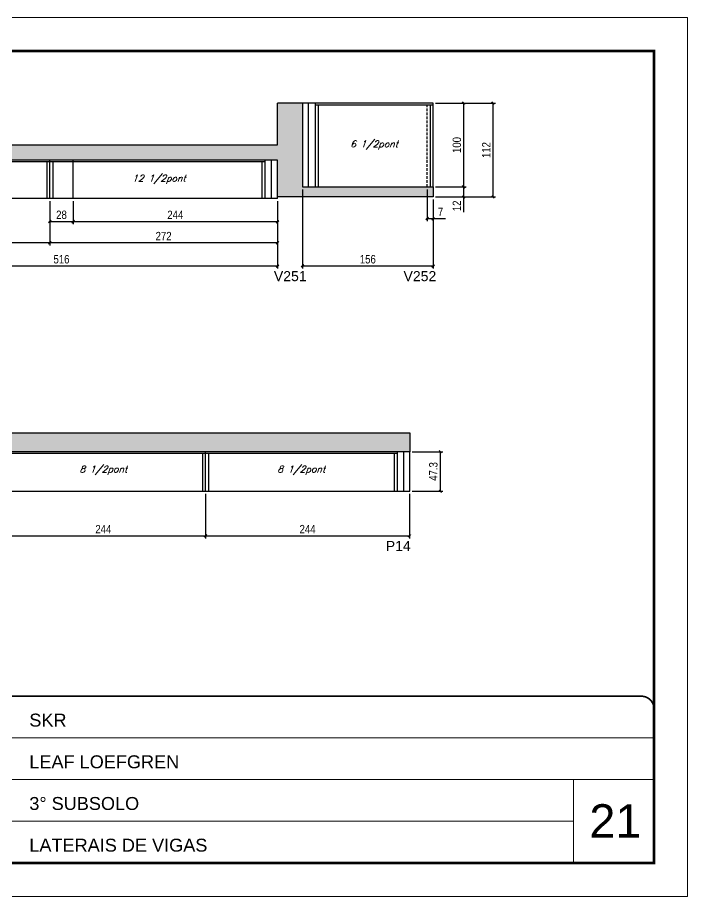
# Model space of a CAD drawing. Extents: x 3309 to 9590, y -2522 to 15424.
# Drawn here: x 3994 to 4794, y 7815 to 8865 of the extents above; entities that cross this region are included whole.
import ezdxf

# ---------------------------------------------------------------- set-up
doc = ezdxf.new("R2010")
doc.units = 0
for name, pattern in [('CONTINUO', [0]), ('DASHED', [0.75, 0.5, -0.25]), ('HIDDEN2', [4.7625, 3.175, -1.5875])]:
    doc.linetypes.add(name, pattern=pattern)
for name, color, linetype in [('5', 5, 'Continuous'), ('COTA', 241, 'Continuous'), ('Painéis', 200, 'Continuous'), ('SARR_2.2x7', 40, 'Continuous'), ('SARR_3.5x7', 81, 'Continuous'), ('texto', 7, 'Continuous')]:
    doc.layers.add(name, color=color, linetype=linetype)
for name, color, linetype, lineweight in [('CARIMBO', 255, 'Continuous', 9), ('Folhas', 255, 'Continuous', 9), ('SARRAFO DE PRESSAO', 251, 'DASHED', 9)]:
    doc.layers.add(name, color=color, linetype=linetype, lineweight=lineweight)
doc.styles.add('ARIAL', font='arial.ttf')
doc.styles.add('COTA TECNICA', font='techl___.ttf', dxfattribs={"height": 10})
doc.styles.add('Romans', font='romans.shx')
doc.styles.get("Standard").update_dxf_attribs({"font": 'arial.ttf'})
doc.dimstyles.new('PAINEL', dxfattribs={"dimtxt": 10, "dimasz": 3, "dimexe": 3, "dimexo": 3, "dimgap": 3, "dimtad": 1, "dimdec": 1, "dimzin": 12, "dimdsep": 46, "dimtxsty": 'COTA TECNICA', "dimblk1": 'OBLIQUE', "dimblk2": 'OBLIQUE', "dimsah": 1, "dimcen": 0.9, "dimclrd": 4, "dimclre": 4, "dimclrt": 240, "dimadec": 1, "dimazin": 3, "dimtfac": 1, "dimtdec": 1, "dimtmove": 0, "dimatfit": 3, "dimfxl": 1, "dimtolj": 1, "dimtzin": 12, "dimarcsym": 0})

# ---------------------------------------------------------------- blocks, each defined once
blk = doc.blocks.new('9999999999')
at = {"color": 30, "linetype": 'CONTINUO'}
for p, q in [((98564.6, 34379.6), (99584, 34379.6)), ((98564.6, 34329.8), (99488, 34329.8)), ((99584, 34329.8), (99488, 34329.8)), ((99488, 34329.8), (99488, 34230.2)), ((98564.6, 34280), (99488, 34280))]:
    blk.add_line(p, q, dxfattribs=at)
at = {"color": 30, "linetype": 'CONTINUO', "const_width": 2}
blk.add_lwpolyline([(99584, 34230.2), (99584, 34414.4, 0.414214), (99569, 34429.4), (98229, 34429.4, 0.414214), (98214, 34414.4), (98214, 34245.2, 0.414214), (98229, 34230.2), (99584, 34230.2)], format="xyb", dxfattribs=at)
at = {"layer": 'Folhas'}
blk.add_lwpolyline([(98139, 34190.2), (99624, 34190.2), (99624, 35240.2), (98139, 35240.2)], close=True, dxfattribs=at)
at = {"layer": 'Folhas', "color": 30, "const_width": 3}
blk.add_lwpolyline([(98214, 34230.2), (99584, 34230.2), (99584, 35200.2), (98214, 35200.2)], close=True, dxfattribs=at)
at = {"color": 7, "linetype": 'Continuous', "ltscale": 5, "style": 'ARIAL'}
for s, height, p in [('SKR', 15.48, (98837.7, 34393.1)), ('LEAF LOEFGREN', 15.483, (98837.7, 34343.3)), ('3° SUBSOLO', 15.48, (98837.7, 34293.5)), ('LATERAIS DE VIGAS', 15.483, (98837.7, 34243.7))]:
    blk.add_text(s, height=height, dxfattribs=at).set_placement(p)
blk = doc.blocks.new('_Oblique')
at = {"color": 0, "linetype": 'ByBlock', "lineweight": -2}
blk.add_line((-0.5, -0.5), (0.5, 0.5), dxfattribs=at)
blk = doc.blocks.new('*D621')
at = {"layer": 'COTA', "color": 4, "linetype": 'ByBlock', "lineweight": -2, "transparency": 16777216}
for p, q in [((4032.5, 8645.8), (4032.5, 8592.8)), ((4304.5, 8645.8), (4304.5, 8592.8)), ((4304.5, 8595.8), (4032.5, 8595.8))]:
    blk.add_line(p, q, dxfattribs=at)
at = {"layer": 'Defpoints', "color": 0, "linetype": 'ByBlock', "transparency": 16777216}
for p in [(4032.5, 8648.8), (4304.5, 8648.8), (4032.5, 8595.8)]:
    blk.add_point(p, dxfattribs=at)
at = {"layer": 'COTA', "color": 4, "linetype": 'ByBlock', "lineweight": -2, "transparency": 16777216, "xscale": 3, "yscale": 3, "zscale": 3, "rotation": 180}
blk.add_blockref('_Oblique', (4032.5, 8595.8), dxfattribs=at)
at = {"layer": 'COTA', "color": 4, "linetype": 'ByBlock', "lineweight": -2, "transparency": 16777216, "xscale": 3, "yscale": 3, "zscale": 3}
blk.add_blockref('_Oblique', (4304.5, 8595.8), dxfattribs=at)
at = {"layer": 'COTA', "color": 240, "linetype": 'ByBlock', "transparency": 16777216, "insert": (4168.5, 8603.9), "char_height": 10, "attachment_point": 5, "style": 'COTA TECNICA'}
blk.add_mtext('\\A1;272', dxfattribs=at)
blk = doc.blocks.new('*D622')
at = {"layer": 'COTA', "color": 4, "linetype": 'ByBlock', "lineweight": -2, "transparency": 16777216}
for p, q in [((3788.5, 8645.8), (3788.5, 8592.8)), ((4032.5, 8645.8), (4032.5, 8592.8)), ((4032.5, 8595.8), (3788.5, 8595.8))]:
    blk.add_line(p, q, dxfattribs=at)
at = {"layer": 'Defpoints', "color": 0, "linetype": 'ByBlock', "transparency": 16777216}
for p in [(3788.5, 8648.8), (4032.5, 8648.8), (3788.5, 8595.8)]:
    blk.add_point(p, dxfattribs=at)
at = {"layer": 'COTA', "color": 4, "linetype": 'ByBlock', "lineweight": -2, "transparency": 16777216, "xscale": 3, "yscale": 3, "zscale": 3, "rotation": 180}
blk.add_blockref('_Oblique', (3788.5, 8595.8), dxfattribs=at)
at = {"layer": 'COTA', "color": 4, "linetype": 'ByBlock', "lineweight": -2, "transparency": 16777216, "xscale": 3, "yscale": 3, "zscale": 3}
blk.add_blockref('_Oblique', (4032.5, 8595.8), dxfattribs=at)
at = {"layer": 'COTA', "color": 240, "linetype": 'ByBlock', "transparency": 16777216, "insert": (3910.5, 8603.9), "char_height": 10, "attachment_point": 5, "style": 'COTA TECNICA'}
blk.add_mtext('\\A1;244', dxfattribs=at)
blk = doc.blocks.new('*D623')
at = {"layer": 'COTA', "color": 4, "linetype": 'ByBlock', "lineweight": -2, "transparency": 16777216}
for p, q in [((3788.5, 8645.8), (3788.5, 8565.1)), ((4304.5, 8645.8), (4304.5, 8565.1)), ((4304.5, 8568.1), (3788.5, 8568.1))]:
    blk.add_line(p, q, dxfattribs=at)
at = {"layer": 'Defpoints', "color": 0, "linetype": 'ByBlock', "transparency": 16777216}
for p in [(3788.5, 8648.8), (4304.5, 8648.8), (3788.5, 8568.1)]:
    blk.add_point(p, dxfattribs=at)
at = {"layer": 'COTA', "color": 4, "linetype": 'ByBlock', "lineweight": -2, "transparency": 16777216, "xscale": 3, "yscale": 3, "zscale": 3, "rotation": 180}
blk.add_blockref('_Oblique', (3788.5, 8568.1), dxfattribs=at)
at = {"layer": 'COTA', "color": 4, "linetype": 'ByBlock', "lineweight": -2, "transparency": 16777216, "xscale": 3, "yscale": 3, "zscale": 3}
blk.add_blockref('_Oblique', (4304.5, 8568.1), dxfattribs=at)
at = {"layer": 'COTA', "color": 240, "linetype": 'ByBlock', "transparency": 16777216, "insert": (4046.5, 8576.2), "char_height": 10, "attachment_point": 5, "style": 'COTA TECNICA'}
blk.add_mtext('\\A1;516', dxfattribs=at)
blk = doc.blocks.new('*D624')
at = {"layer": 'COTA', "color": 4, "lineweight": -2, "transparency": 16777216}
for p, q in [((4032.5, 8645.8), (4032.5, 8618.2)), ((4060.5, 8645.8), (4060.5, 8618.2)), ((4032.5, 8621.2), (4060.5, 8621.2))]:
    blk.add_line(p, q, dxfattribs=at)
at = {"layer": 'Defpoints', "color": 0, "transparency": 16777216}
for p in [(4032.5, 8648.8), (4060.5, 8648.8), (4060.5, 8621.2)]:
    blk.add_point(p, dxfattribs=at)
at = {"layer": 'COTA', "color": 4, "lineweight": -2, "transparency": 16777216, "xscale": 3, "yscale": 3, "zscale": 3, "rotation": 180}
blk.add_blockref('_Oblique', (4032.5, 8621.2), dxfattribs=at)
at = {"layer": 'COTA', "color": 4, "lineweight": -2, "transparency": 16777216, "xscale": 3, "yscale": 3, "zscale": 3}
blk.add_blockref('_Oblique', (4060.5, 8621.2), dxfattribs=at)
at = {"layer": 'COTA', "color": 240, "transparency": 16777216, "insert": (4046.5, 8629.3), "char_height": 10, "attachment_point": 5, "style": 'COTA TECNICA'}
blk.add_mtext('\\A1;28', dxfattribs=at)
blk = doc.blocks.new('*D625')
at = {"layer": 'COTA', "color": 4, "lineweight": -2, "transparency": 16777216}
for p, q in [((4060.5, 8645.8), (4060.5, 8618.2)), ((4304.5, 8645.8), (4304.5, 8618.2)), ((4060.5, 8621.2), (4304.5, 8621.2))]:
    blk.add_line(p, q, dxfattribs=at)
at = {"layer": 'Defpoints', "color": 0, "transparency": 16777216}
for p in [(4060.5, 8648.8), (4304.5, 8648.8), (4304.5, 8621.2)]:
    blk.add_point(p, dxfattribs=at)
at = {"layer": 'COTA', "color": 4, "lineweight": -2, "transparency": 16777216, "xscale": 3, "yscale": 3, "zscale": 3, "rotation": 180}
blk.add_blockref('_Oblique', (4060.5, 8621.2), dxfattribs=at)
at = {"layer": 'COTA', "color": 4, "lineweight": -2, "transparency": 16777216, "xscale": 3, "yscale": 3, "zscale": 3}
blk.add_blockref('_Oblique', (4304.5, 8621.2), dxfattribs=at)
at = {"layer": 'COTA', "color": 240, "transparency": 16777216, "insert": (4182.5, 8629.3), "char_height": 10, "attachment_point": 5, "style": 'COTA TECNICA'}
blk.add_mtext('\\A1;244', dxfattribs=at)
blk = doc.blocks.new('*D626')
at = {"layer": 'COTA', "color": 4, "linetype": 'ByBlock', "lineweight": -2, "transparency": 16777216}
for p, q in [((4334.5, 8659.7), (4334.5, 8565.1)), ((4490.5, 8647.7), (4490.5, 8565.1)), ((4490.5, 8568.1), (4334.5, 8568.1))]:
    blk.add_line(p, q, dxfattribs=at)
at = {"layer": 'Defpoints', "color": 0, "linetype": 'ByBlock', "transparency": 16777216}
for p in [(4334.5, 8662.7), (4490.5, 8650.7), (4334.5, 8568.1)]:
    blk.add_point(p, dxfattribs=at)
at = {"layer": 'COTA', "color": 4, "linetype": 'ByBlock', "lineweight": -2, "transparency": 16777216, "xscale": 3, "yscale": 3, "zscale": 3, "rotation": 180}
blk.add_blockref('_Oblique', (4334.5, 8568.1), dxfattribs=at)
at = {"layer": 'COTA', "color": 4, "linetype": 'ByBlock', "lineweight": -2, "transparency": 16777216, "xscale": 3, "yscale": 3, "zscale": 3}
blk.add_blockref('_Oblique', (4490.5, 8568.1), dxfattribs=at)
at = {"layer": 'COTA', "color": 240, "linetype": 'ByBlock', "transparency": 16777216, "insert": (4412.5, 8576.2), "char_height": 10, "attachment_point": 5, "style": 'COTA TECNICA'}
blk.add_mtext('\\A1;156', dxfattribs=at)
blk = doc.blocks.new('*D627')
at = {"layer": 'COTA', "color": 4, "lineweight": -2, "transparency": 16777216}
for p, q in [((4493.5, 8762.7), (4530, 8762.7)), ((4527, 8762.7), (4527, 8662.7)), ((4493.5, 8662.7), (4530, 8662.7))]:
    blk.add_line(p, q, dxfattribs=at)
at = {"layer": 'Defpoints', "color": 0, "transparency": 16777216}
for p in [(4490.5, 8762.7), (4490.5, 8662.7), (4527, 8662.7)]:
    blk.add_point(p, dxfattribs=at)
at = {"layer": 'COTA', "color": 4, "lineweight": -2, "transparency": 16777216, "xscale": 3, "yscale": 3, "zscale": 3}
for p, rotation in [((4527, 8762.7), 90), ((4527, 8662.7), 270)]:
    blk.add_blockref('_Oblique', p, dxfattribs=dict(at, rotation=rotation))
at = {"layer": 'COTA', "color": 240, "transparency": 16777216, "insert": (4518.9, 8712.7), "char_height": 10, "attachment_point": 5, "rotation": 90, "style": 'COTA TECNICA'}
blk.add_mtext('\\A1;100', dxfattribs=at)
blk = doc.blocks.new('*D628')
at = {"layer": 'COTA', "color": 4, "lineweight": -2, "transparency": 16777216}
for p, q in [((4493.5, 8662.7), (4530, 8662.7)), ((4527, 8662.7), (4527, 8650.7)), ((4493.5, 8650.7), (4530, 8650.7)), ((4527, 8650.7), (4527, 8632.4))]:
    blk.add_line(p, q, dxfattribs=at)
at = {"layer": 'Defpoints', "color": 0, "transparency": 16777216}
for p in [(4490.5, 8662.7), (4490.5, 8650.7), (4527, 8650.7)]:
    blk.add_point(p, dxfattribs=at)
at = {"layer": 'COTA', "color": 4, "lineweight": -2, "transparency": 16777216, "xscale": 3, "yscale": 3, "zscale": 3}
for p, rotation in [((4527, 8662.7), 90), ((4527, 8650.7), 270)]:
    blk.add_blockref('_Oblique', p, dxfattribs=dict(at, rotation=rotation))
at = {"layer": 'COTA', "color": 240, "transparency": 16777216, "insert": (4518.9, 8640), "char_height": 10, "attachment_point": 5, "rotation": 90, "style": 'COTA TECNICA'}
blk.add_mtext('\\A1;12', dxfattribs=at)
blk = doc.blocks.new('*D629')
at = {"layer": 'COTA', "color": 4, "lineweight": -2, "transparency": 16777216}
for p, q in [((4493.5, 8762.7), (4565.1, 8762.7)), ((4562.1, 8650.7), (4562.1, 8762.7)), ((4493.5, 8650.7), (4565.1, 8650.7))]:
    blk.add_line(p, q, dxfattribs=at)
at = {"layer": 'Defpoints', "color": 0, "transparency": 16777216}
for p in [(4490.5, 8762.7), (4562.1, 8762.7), (4490.5, 8650.7)]:
    blk.add_point(p, dxfattribs=at)
at = {"layer": 'COTA', "color": 4, "lineweight": -2, "transparency": 16777216, "xscale": 3, "yscale": 3, "zscale": 3}
for p, rotation in [((4562.1, 8762.7), 90), ((4562.1, 8650.7), 270)]:
    blk.add_blockref('_Oblique', p, dxfattribs=dict(at, rotation=rotation))
at = {"layer": 'COTA', "color": 240, "transparency": 16777216, "insert": (4554, 8706.7), "char_height": 10, "attachment_point": 5, "rotation": 90, "style": 'COTA TECNICA'}
blk.add_mtext('\\A1;112', dxfattribs=at)
blk = doc.blocks.new('*D631')
at = {"layer": 'COTA', "color": 4, "lineweight": -2, "transparency": 16777216}
for p, q in [((3974.5, 8296), (3974.5, 8242.7)), ((4218.5, 8296), (4218.5, 8242.7)), ((3974.5, 8245.7), (4218.5, 8245.7))]:
    blk.add_line(p, q, dxfattribs=at)
at = {"layer": 'Defpoints', "color": 0, "transparency": 16777216}
for p in [(3974.5, 8299), (4218.5, 8299), (4218.5, 8245.7)]:
    blk.add_point(p, dxfattribs=at)
at = {"layer": 'COTA', "color": 4, "lineweight": -2, "transparency": 16777216, "xscale": 3, "yscale": 3, "zscale": 3, "rotation": 180}
blk.add_blockref('_Oblique', (3974.5, 8245.7), dxfattribs=at)
at = {"layer": 'COTA', "color": 4, "lineweight": -2, "transparency": 16777216, "xscale": 3, "yscale": 3, "zscale": 3}
blk.add_blockref('_Oblique', (4218.5, 8245.7), dxfattribs=at)
at = {"layer": 'COTA', "color": 240, "transparency": 16777216, "insert": (4096.5, 8253.8), "char_height": 10, "attachment_point": 5, "style": 'COTA TECNICA'}
blk.add_mtext('\\A1;244', dxfattribs=at)
blk = doc.blocks.new('*D632')
at = {"layer": 'COTA', "color": 4, "lineweight": -2, "transparency": 16777216}
for p, q in [((4218.5, 8296), (4218.5, 8242.7)), ((4462.5, 8296), (4462.5, 8242.7)), ((4218.5, 8245.7), (4462.5, 8245.7))]:
    blk.add_line(p, q, dxfattribs=at)
at = {"layer": 'Defpoints', "color": 0, "transparency": 16777216}
for p in [(4218.5, 8299), (4462.5, 8299), (4462.5, 8245.7)]:
    blk.add_point(p, dxfattribs=at)
at = {"layer": 'COTA', "color": 4, "lineweight": -2, "transparency": 16777216, "xscale": 3, "yscale": 3, "zscale": 3, "rotation": 180}
blk.add_blockref('_Oblique', (4218.5, 8245.7), dxfattribs=at)
at = {"layer": 'COTA', "color": 4, "lineweight": -2, "transparency": 16777216, "xscale": 3, "yscale": 3, "zscale": 3}
blk.add_blockref('_Oblique', (4462.5, 8245.7), dxfattribs=at)
at = {"layer": 'COTA', "color": 240, "transparency": 16777216, "insert": (4340.5, 8253.8), "char_height": 10, "attachment_point": 5, "style": 'COTA TECNICA'}
blk.add_mtext('\\A1;244', dxfattribs=at)
blk = doc.blocks.new('*D640')
at = {"layer": 'COTA', "color": 4, "lineweight": -2, "transparency": 16777216}
for p, q in [((4465.5, 8346.3), (4502.1, 8346.3)), ((4499.1, 8346.3), (4499.1, 8299)), ((4465.5, 8299), (4502.1, 8299))]:
    blk.add_line(p, q, dxfattribs=at)
at = {"layer": 'Defpoints', "color": 0, "transparency": 16777216}
for p in [(4462.5, 8346.3), (4462.5, 8299), (4499.1, 8299)]:
    blk.add_point(p, dxfattribs=at)
at = {"layer": 'COTA', "color": 4, "lineweight": -2, "transparency": 16777216, "xscale": 3, "yscale": 3, "zscale": 3}
for p, rotation in [((4499.1, 8346.3), 90), ((4499.1, 8299), 270)]:
    blk.add_blockref('_Oblique', p, dxfattribs=dict(at, rotation=rotation))
at = {"layer": 'COTA', "color": 240, "transparency": 16777216, "insert": (4490.8, 8322.7), "char_height": 10, "attachment_point": 5, "rotation": 90, "style": 'COTA TECNICA'}
blk.add_mtext('\\A1;47.3', dxfattribs=at)
blk = doc.blocks.new('*D680')
at = {"layer": 'COTA', "color": 4, "lineweight": -2, "transparency": 16777216}
for p, q in [((4483.5, 8659.7), (4483.5, 8621.8)), ((4490.5, 8647.7), (4490.5, 8621.8)), ((4483.5, 8624.8), (4490.5, 8624.8)), ((4490.5, 8624.8), (4505.2, 8624.8))]:
    blk.add_line(p, q, dxfattribs=at)
at = {"layer": 'Defpoints', "color": 0, "transparency": 16777216}
for p in [(4483.5, 8662.7), (4490.5, 8650.7), (4490.5, 8624.8)]:
    blk.add_point(p, dxfattribs=at)
at = {"layer": 'COTA', "color": 4, "lineweight": -2, "transparency": 16777216, "xscale": 3, "yscale": 3, "zscale": 3, "rotation": 180}
blk.add_blockref('_Oblique', (4483.5, 8624.8), dxfattribs=at)
at = {"layer": 'COTA', "color": 4, "lineweight": -2, "transparency": 16777216, "xscale": 3, "yscale": 3, "zscale": 3}
blk.add_blockref('_Oblique', (4490.5, 8624.8), dxfattribs=at)
at = {"layer": 'COTA', "color": 240, "transparency": 16777216, "insert": (4499.4, 8632.8), "char_height": 10, "attachment_point": 5, "style": 'COTA TECNICA'}
blk.add_mtext('\\A1;7', dxfattribs=at)

msp = doc.modelspace()

# ---------------------------------------------------------------- hatches: boundary and pattern name
at = {"layer": 'COTA'}
h = msp.add_hatch(dxfattribs=at)
h.set_pattern_fill('AR-CONC', color=256, scale=0.03)
h.set_pattern_definition([(50, (0, 33.912), (5.46554, -0.4781726), [0.5715, -6.2865]), (355, (0, 33.912), (-1.0573026, 5.7317054), [0.4572, -5.0292175]), (100.451445, (0.4555, 33.872), (4.4082374, 5.2535326), [0.4857003, -5.3427073]), (46.1842, (0, 35.436), (8.132371, -1.26127), [0.85725, -9.42975]), (96.63556, (0.678, 35.331), (7.122124, 7.422784), [0.728551, -8.014068]), (351.18415, (0, 35.436), (7.122124, 7.422784), [0.685799, -7.543792]), (21, (0.762, 35.055), (4.5484317, -3.067956), [0.5715, -6.2865]), (326, (0.762, 35.055), (1.854061, 5.525639), [0.4572, -5.0292]), (71.451445, (1.141, 34.7994), (6.4024926, 2.457683), [0.4857003, -5.342698]), (37.5, (0, 33.912), (0.0926581, 2.53665117), [0, -4.96824, 0, -5.1054, 0, -5.04825]), (7.5, (0, 33.912), (2.0045899, 3.00541724), [0, -2.91084, 0, -4.85394, 0, -1.92405]), (327.5, (-1.6993, 33.912), (4.06771786, -0.1718623), [0, -1.905, 0, -5.9436, 0, -7.8867]), (317.5, (-2.4613, 33.912), (4.4438754, 0.7627947), [0, -2.4765, 0, -3.94716, 0, -5.6007])])
h.paths.add_polyline_path([(4304.51, 8650.68), (4490.51, 8650.68), (4490.51, 8662.68), (4334.51, 8662.68), (4334.51, 8762.68), (4304.51, 8762.68), (4304.51, 8712.78), (3788.51, 8712.78), (3788.51, 8694.68), (4304.51, 8694.68)])
h = msp.add_hatch(dxfattribs=at)
h.set_pattern_fill('AR-CONC', color=256, scale=0.03)
h.set_pattern_definition([(50, (-4, 0), (5.46554, -0.4781726), [0.5715, -6.2865]), (355, (-4, 0), (-1.0573026, 5.7317054), [0.4572, -5.0292175]), (100.451445, (-3.5445, -0.04), (4.4082374, 5.2535326), [0.4857003, -5.3427073]), (46.1842, (-4, 1.524), (8.132371, -1.26127), [0.85725, -9.42975]), (96.63556, (-3.322, 1.419), (7.122124, 7.422784), [0.728551, -8.014068]), (351.18415, (-4, 1.524), (7.122124, 7.422784), [0.685799, -7.543792]), (21, (-3.238, 1.143), (4.5484317, -3.067956), [0.5715, -6.2865]), (326, (-3.238, 1.143), (1.854061, 5.525639), [0.4572, -5.0292]), (71.451445, (-2.859, 0.8873), (6.4024926, 2.457683), [0.4857003, -5.342698]), (37.5, (-4, 0), (0.0926581, 2.53665117), [0, -4.96824, 0, -5.1054, 0, -5.04825]), (7.5, (-4, 0), (2.0045899, 3.00541724), [0, -2.91084, 0, -4.85394, 0, -1.92405]), (327.5, (-5.6993, 0), (4.06771786, -0.1718623), [0, -1.905, 0, -5.9436, 0, -7.8867]), (317.5, (-6.4613, 0), (4.4438754, 0.7627947), [0, -2.4765, 0, -3.94716, 0, -5.6007])])
h.paths.add_polyline_path([(4462.51, 8346.32), (4462.51, 8368.72), (3946.51, 8368.72), (3805.51, 8368.72), (3805.51, 8396.02), (3788.51, 8396.02), (3788.51, 8301.02), (3805.51, 8301.02), (3805.51, 8346.32)])

# ---------------------------------------------------------------- linework, layer by layer
for p, q in [((4304.51, 8712.78), (4304.51, 8762.68)), ((4334.51, 8762.68), (4304.51, 8762.68)), ((3788.51, 8712.78), (4304.51, 8712.78)), ((4490.51, 8662.68), (4490.51, 8650.68)), ((4490.51, 8650.68), (4304.51, 8650.68)), ((3946.51, 8368.72), (4462.51, 8368.72)), ((4462.51, 8368.72), (4462.51, 8346.32))]:
    msp.add_line(p, q, dxfattribs=at)
at = {"layer": 'Painéis', "linetype": 'ByBlock'}
for p, q in [((4304.51, 8694.68), (3788.51, 8694.68)), ((4032.51, 8648.78), (4032.51, 8694.68)), ((4060.51, 8648.78), (4060.51, 8694.68)), ((4304.51, 8648.78), (4304.51, 8694.68)), ((4304.51, 8648.78), (3788.51, 8648.78)), ((4462.51, 8346.32), (3805.51, 8346.32)), ((4218.51, 8299.02), (4218.51, 8346.32)), ((4462.51, 8299.02), (4462.51, 8346.32)), ((3946.51, 8299.02), (4462.51, 8299.02))]:
    msp.add_line(p, q, dxfattribs=at)
msp.add_lwpolyline([(4334.51, 8662.68), (4490.51, 8662.68), (4490.51, 8762.68), (4334.51, 8762.68)], close=True, dxfattribs=at)
at = {"layer": 'SARR_2.2x7', "linetype": 'Continuous'}
for p, q in [((4341.51, 8662.68), (4341.51, 8762.68)), ((4490.51, 8760.48), (4349.51, 8760.48)), ((4297.51, 8648.78), (4297.51, 8694.68)), ((4032.51, 8692.48), (3803.51, 8692.48)), ((4289.51, 8692.48), (4032.51, 8692.48)), ((4218.51, 8344.12), (3974.51, 8344.12)), ((4447.51, 8344.12), (4218.51, 8344.12)), ((4455.51, 8299.02), (4455.51, 8346.32))]:
    msp.add_line(p, q, dxfattribs=at)
at = {"layer": 'SARR_2.2x7', "linetype": 'HIDDEN2'}
msp.add_line((4483.51, 8662.68), (4483.51, 8762.68), dxfattribs=at)
at = {"layer": 'SARR_3.5x7'}
for p, q in [((4349.51, 8762.68), (4349.51, 8662.68)), ((4353.01, 8760.48), (4353.01, 8662.68)), ((4487.01, 8760.48), (4487.01, 8662.68)), ((4289.51, 8694.68), (4289.51, 8648.78)), ((4029.01, 8692.48), (4029.01, 8648.78)), ((4036.01, 8692.48), (4036.01, 8648.78)), ((4286.01, 8692.48), (4286.01, 8648.78)), ((4215.01, 8344.12), (4215.01, 8299.02)), ((4222.01, 8344.12), (4222.01, 8299.02)), ((4444.01, 8344.12), (4444.01, 8299.02)), ((4447.51, 8346.32), (4447.51, 8299.02))]:
    msp.add_line(p, q, dxfattribs=at)

# ---------------------------------------------------------------- block references
at = {"layer": 'SARRAFO DE PRESSAO', "color": 6, "linetype": 'ByBlock'}
msp.add_blockref('9999999999', (-94829.61, -26375.22), dxfattribs=at)

# ---------------------------------------------------------------- texts
at = {"layer": '5', "linetype": 'Continuous'}
for s, rotation, p in [('V251', 359.99996, (4300.27, 8550.06)), ('V252', 0.00004, (4455.16, 8550.06)), ('P14', 359.99996, (4433.94, 8227.71))]:
    msp.add_text(s, height=12, rotation=rotation, dxfattribs=at).set_placement(p)
at = {"layer": 'CARIMBO', "style": 'ARIAL'}
msp.add_text('21', height=40, dxfattribs=at).set_placement((4677.23, 7885.13))
at = {"layer": 'texto', "color": 2, "char_height": 8, "attachment_point": 5, "style": 'Romans'}
for s, insert in [('{\\Q19;\\C256;6 1/2pont}', (4420.01, 8712.68)), ('{\\Q19;\\C256;12 1/2pont}', (4163.01, 8671.73)), ('{\\Q19;\\C256;8 1/2pont}', (4096.51, 8324.17)), ('{\\Q19;\\C256;8 1/2pont}', (4333.01, 8324.17))]:
    msp.add_mtext(s, dxfattribs=dict(at, insert=insert))

# ---------------------------------------------------------------- dimensions: what is measured, and where the dimension line sits
at = {"layer": 'COTA'}
for base, p1, p2, picture, middle in [((4527, 8662.68), (4490.51, 8762.68), (4490.51, 8662.68), '*D627', (4518.9, 8712.68)), ((4562.06, 8762.68), (4490.51, 8650.68), (4490.51, 8762.68), '*D629', (4554, 8706.68)), ((4527, 8650.68), (4490.51, 8662.68), (4490.51, 8650.68), '*D628', (4518.94, 8640.02)), ((4499.06, 8299.02), (4462.51, 8346.32), (4462.51, 8299.02), '*D640', (4490.84, 8322.67))]:
    dim = msp.add_linear_dim(base=base, p1=p1, p2=p2, angle=90, dimstyle='PAINEL', dxfattribs=at)
    dim.commit()
    dim.dimension.update_dxf_attribs({"geometry": picture, "text_midpoint": middle})
at = {"layer": 'COTA', "linetype": 'ByBlock'}
for base, p1, p2, picture, middle in [((4334.51, 8568.08), (4490.51, 8650.68), (4334.51, 8662.68), '*D626', (4412.51, 8576.19)), ((3788.51, 8568.08), (4304.51, 8648.78), (3788.51, 8648.78), '*D623', (4046.51, 8576.19)), ((4032.51, 8595.78), (4304.51, 8648.78), (4032.51, 8648.78), '*D621', (4168.51, 8603.86))]:
    dim = msp.add_linear_dim(base=base, p1=p1, p2=p2, angle=180, dimstyle='PAINEL', dxfattribs=at)
    dim.commit()
    dim.dimension.update_dxf_attribs({"geometry": picture, "text_midpoint": middle})
at = {"layer": 'COTA'}
for base, p1, p2, picture, middle in [((4490.51, 8624.78), (4483.51, 8662.68), (4490.51, 8650.68), '*D680', (4499.38, 8632.85)), ((4060.51, 8621.22), (4032.51, 8648.78), (4060.51, 8648.78), '*D624', (4046.51, 8629.31)), ((4218.51, 8245.72), (3974.51, 8299.02), (4218.51, 8299.02), '*D631', (4096.51, 8253.79))]:
    dim = msp.add_linear_dim(base=base, p1=p1, p2=p2, dimstyle='PAINEL', dxfattribs=at)
    dim.commit()
    dim.dimension.update_dxf_attribs({"geometry": picture, "text_midpoint": middle})
at = {"layer": 'COTA', "linetype": 'ByBlock'}
dim = msp.add_linear_dim(base=(3788.51, 8595.78), p1=(4032.51, 8648.78), p2=(3788.51, 8648.78), angle=180, dimstyle='PAINEL', override={"dimtmove": 1}, dxfattribs=at)
dim.commit()
dim.dimension.update_dxf_attribs({"geometry": '*D622', "text_midpoint": (3910.51, 8603.86)})
at = {"layer": 'COTA'}
for base, p1, p2, picture, middle in [((4304.51, 8621.22), (4060.51, 8648.78), (4304.51, 8648.78), '*D625', (4182.51, 8629.29)), ((4462.51, 8245.72), (4218.51, 8299.02), (4462.51, 8299.02), '*D632', (4340.51, 8253.79))]:
    dim = msp.add_linear_dim(base=base, p1=p1, p2=p2, dimstyle='PAINEL', override={"dimtmove": 1}, dxfattribs=at)
    dim.commit()
    dim.dimension.update_dxf_attribs({"geometry": picture, "text_midpoint": middle})

doc.saveas('drawing.dxf')
